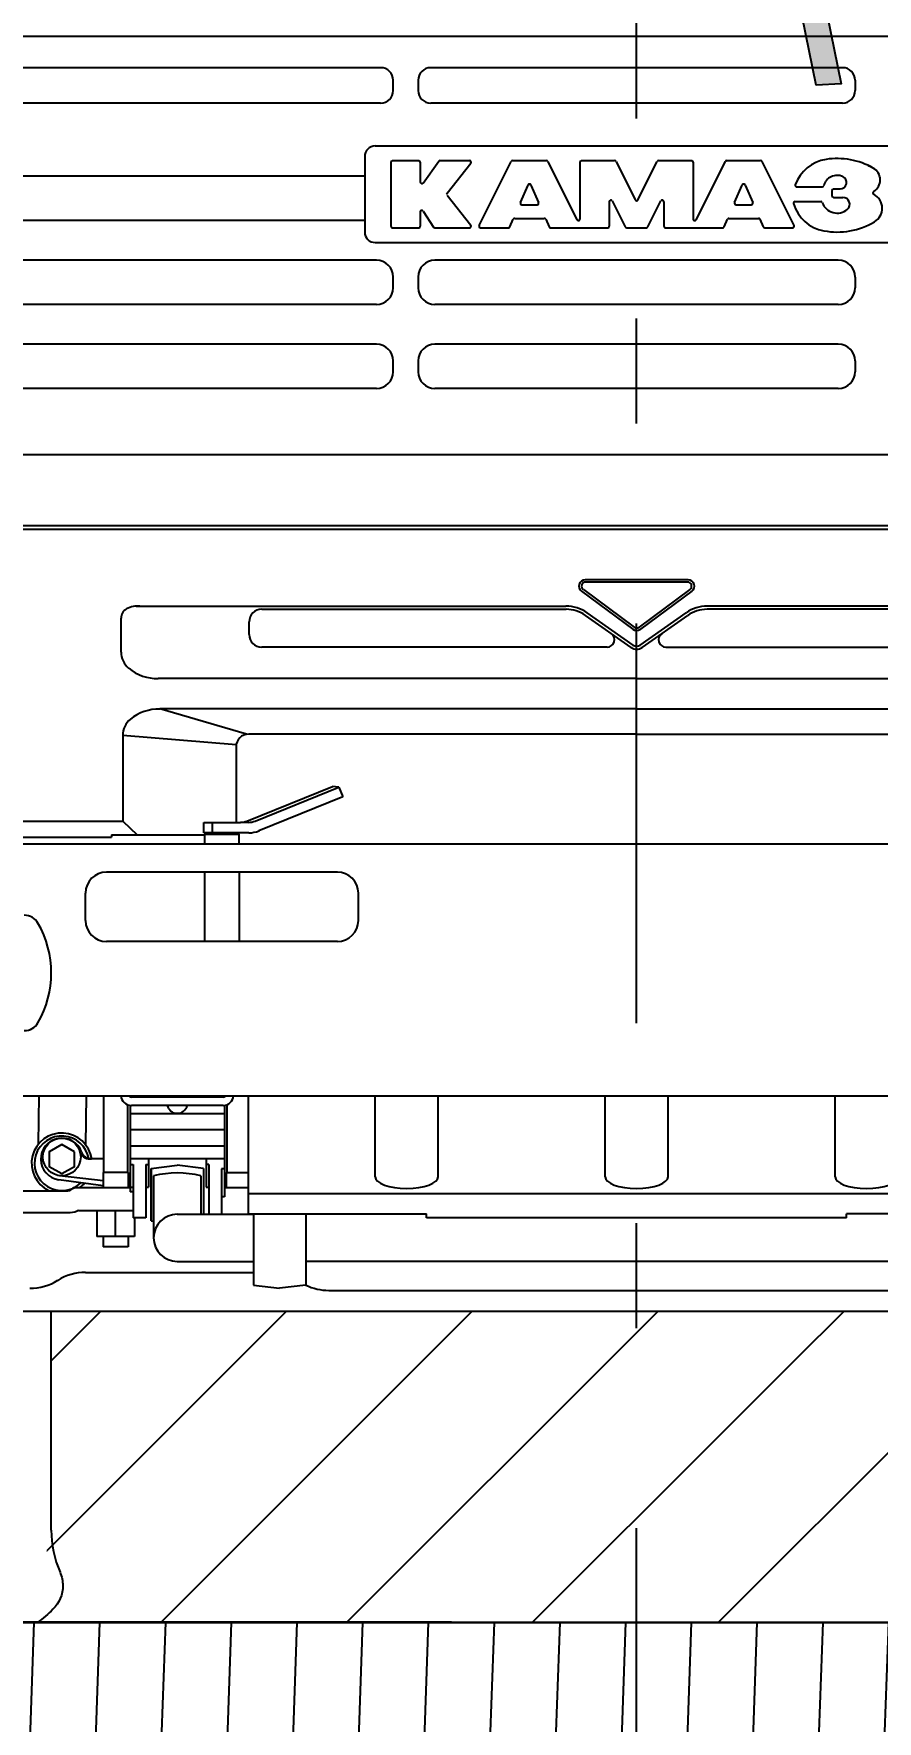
# Model space of a CAD drawing. Header units: metres. Extents: x 668617 to 675126, y 2286318 to 2293677.
# Drawn here: x 672251.546 to 672252.349, y 2287822.453 to 2287824.059 of the extents above; entities that cross this region are included whole.
import ezdxf

# ---------------------------------------------------------------- set-up
doc = ezdxf.new("R2010")
doc.units = ezdxf.units.M
doc.header["$MEASUREMENT"] = 0
doc.set_wipeout_variables(frame=1)
doc.linetypes.add('DASHDOT2', pattern=[12.7, 6.35, -3.175, 0, -3.175])
for name, color, linetype in [('2', 7, 'Continuous'), ('DMTG_SECCIONES_VIALES', 250, 'Continuous'), ('ESTACIÓN', 7, 'Continuous')]:
    doc.layers.add(name, color=color, linetype=linetype)
doc.styles.get("Standard").update_dxf_attribs({"font": 'arial.ttf'})
doc.dimstyles.get("Standard").update_dxf_attribs({"dimtxt": 0.18, "dimasz": 0.18, "dimexe": 0.18, "dimexo": 0.0625, "dimgap": 0.09, "dimtad": 0, "dimtih": 1, "dimtoh": 1, "dimdec": 4, "dimzin": 0, "dimdsep": 46, "dimtxsty": 'Standard', "dimcen": 0.09, "dimadec": 0, "dimazin": 0, "dimtfac": 1, "dimtdec": 4, "dimtofl": 0, "dimtmove": 0, "dimatfit": 3, "dimfxl": 1, "dimtolj": 1, "dimtzin": 0, "dimarcsym": 0})

# ---------------------------------------------------------------- blocks, each defined once
blk = doc.blocks.new('*D406')
at = {"layer": 'Defpoints', "color": 0, "transparency": 16777216}
for p in [(672250.0035, 2287822.5467), (672253.2035, 2287822.5467), (672253.2035, 2287821.1552)]:
    blk.add_point(p, dxfattribs=at)
at = {"layer": 'DMTG_SECCIONES_VIALES', "color": 0, "lineweight": -2, "transparency": 16777216}
for p, q in [((672250.0035, 2287822.4842), (672250.0035, 2287820.9752)), ((672253.2035, 2287822.4842), (672253.2035, 2287820.9752)), ((672250.1835, 2287821.1552), (672251.2801, 2287821.1552)), ((672253.0235, 2287821.1552), (672251.927, 2287821.1552))]:
    blk.add_line(p, q, dxfattribs=at)
at = {"layer": 'DMTG_SECCIONES_VIALES', "color": 0, "transparency": 16777216}
for points in [[(672250.1835, 2287821.1852), (672250.1835, 2287821.1252), (672250.0035, 2287821.1552)], [(672253.0235, 2287821.1852), (672253.0235, 2287821.1252), (672253.2035, 2287821.1552)]]:
    blk.add_solid(points, dxfattribs=at)
at = {"layer": 'DMTG_SECCIONES_VIALES', "color": 0, "transparency": 16777216, "insert": (672251.6035, 2287821.1552), "char_height": 0.18, "attachment_point": 5}
blk.add_mtext('\\A1;3.20', dxfattribs=at)
blk = doc.blocks.new('A$C42154543')
at = {"color": 7, "linetype": 'Continuous', "lineweight": 15, "true_color": 0xffffff}
blk.add_wipeout([(-1225, -2.7), (-1237.9, 1326.3), (-1145.2, 1472), (-1128, 1965.6), (-1101.2, 2611.6), (-1046.4, 2668), (0, 2739.6), (1020.3, 2681.8), (1134.7, 1887), (1144.7, 1449.8), (1240, 1315.4), (1217.4, 0), (570.6, 0), (557.5, 296.4), (-557.5, 296.4), (-563, 5.9)], dxfattribs=at).dxf.layer = '2'
at = {"layer": '2'}
for p, q in [((997, 1511.3), (-997, 1511.3)), ((-243.8, 1481.5), (-937.3, 1481.5)), ((196.1, 1481.5), (-196.1, 1481.5)), ((-231.8, 1459.7), (-231.8, 1469.5)), ((-208.1, 1469.5), (-208.1, 1459.7)), ((208.1, 1469.5), (208.1, 1459.7)), ((-243.8, 1447.7), (-937.3, 1447.7)), ((196.1, 1447.7), (-196.1, 1447.7)), ((-249, 1406.9), (249, 1406.9)), ((-259, 1396.9), (-259, 1324.9)), ((-234, 1391.4), (-234, 1330.4)), ((-232.5, 1392.9), (-207.5, 1392.9)), ((-206, 1391.4), (-206, 1372.5)), ((-203.3, 1371.6), (-188.4, 1392.3)), ((-187.2, 1392.9), (-159.1, 1392.9)), ((-180.3, 1361.8), (-157.9, 1390.5)), ((-149.9, 1331.1), (-119.4, 1392.1)), ((-118.1, 1392.9), (-85.9, 1392.9)), ((-84.6, 1392.1), (-56.8, 1336.6)), ((-54, 1391.4), (-54, 1337.2)), ((-52.5, 1392.9), (-20.9, 1392.9)), ((-19.6, 1392.1), (-1.3, 1355.6)), ((1.3, 1355.6), (19.6, 1392.1)), ((20.9, 1392.9), (52.5, 1392.9)), ((54, 1391.4), (54, 1337.2)), ((56.8, 1336.6), (84.6, 1392.1)), ((85.9, 1392.9), (118.1, 1392.9)), ((119.4, 1392.1), (149.9, 1331.1)), ((-259, 1378), (-933.3, 1378)), ((-110.6, 1353), (-103.4, 1369.7)), ((-100.6, 1369.7), (-93.4, 1353)), ((93.4, 1353), (100.6, 1369.7)), ((103.4, 1369.7), (110.6, 1353)), ((152.6, 1367.9), (176.9, 1367.9)), ((-180.3, 1360), (-157.9, 1331.3)), ((-109.2, 1350.9), (-94.8, 1350.9)), ((-26, 1353.8), (-26, 1330.4)), ((-23.2, 1354.5), (-10.8, 1329.7)), ((10.8, 1329.7), (23.2, 1354.5)), ((26, 1353.8), (26, 1330.4)), ((94.8, 1350.9), (109.2, 1350.9)), ((151, 1353.9), (175.4, 1353.9)), ((186, 1364.4), (186, 1359.4)), ((187.5, 1365.9), (193.8, 1365.9)), ((187.5, 1357.9), (196.5, 1357.9)), ((-259, 1335.8), (-933.3, 1335.8)), ((-206, 1344.1), (-206, 1330.4)), ((-203.2, 1344.9), (-193.4, 1329.6)), ((-120.6, 1329.8), (-117.5, 1337)), ((-116.1, 1337.9), (-87.9, 1337.9)), ((-86.5, 1337), (-83.4, 1329.8)), ((83.4, 1329.8), (86.5, 1337)), ((87.9, 1337.9), (116.1, 1337.9)), ((117.5, 1337), (120.6, 1329.8)), ((-232.5, 1328.9), (-207.5, 1328.9)), ((-192.2, 1328.9), (-159.1, 1328.9)), ((-148.6, 1328.9), (-122, 1328.9)), ((-82, 1328.9), (-27.5, 1328.9)), ((-9.4, 1328.9), (9.4, 1328.9)), ((27.5, 1328.9), (82, 1328.9)), ((122, 1328.9), (148.6, 1328.9)), ((-249, 1314.9), (249, 1314.9)), ((-247.8, 1298), (-933.3, 1298)), ((192.1, 1298), (-192.1, 1298)), ((-231.8, 1271.8), (-231.8, 1282)), ((-208.1, 1282), (-208.1, 1271.8)), ((208.1, 1282), (208.1, 1271.8)), ((-247.8, 1255.8), (-933.3, 1255.8)), ((192.1, 1255.8), (-192.1, 1255.8)), ((-247.8, 1218), (-933.3, 1218)), ((192.1, 1218), (-192.1, 1218)), ((-231.8, 1191.8), (-231.8, 1202)), ((-208.1, 1202), (-208.1, 1191.8)), ((208.1, 1202), (208.1, 1191.8)), ((-247.8, 1175.8), (-933.3, 1175.8)), ((192.1, 1175.8), (-192.1, 1175.8)), ((-982, 1113), (982, 1113)), ((-1124, 1045.4), (1124, 1045.4)), ((1124, 1041.4), (-1124, 1041.4)), ((-52.6, 982.6), (-3.6, 946.4)), ((-50.7, 984.2), (-2.4, 948.4)), ((49, 993.4), (-49, 993.4)), ((48.4, 991.4), (-48.4, 991.4)), ((50.7, 984.2), (2.4, 948.4)), ((52.6, 982.6), (3.6, 946.4)), ((-476.8, 968.4), (-67.3, 968.4)), ((-357.1, 965.4), (-67.1, 965.4)), ((357.1, 965.4), (67.1, 965.4)), ((476.8, 968.4), (67.3, 968.4)), ((-491.1, 924.7), (-491.1, 956.9)), ((-369.1, 941.4), (-369.1, 953.4)), ((-5.2, 929), (-48.7, 959.6)), ((-3.4, 931.3), (-47.2, 962.1)), ((3.4, 931.3), (47.2, 962.1)), ((5.2, 929), (48.7, 959.6)), ((-27.9, 929.4), (-357.1, 929.4)), ((27.9, 929.4), (357.1, 929.4)), ((0, 899.4), (-455.6, 899.4)), ((0, 899.4), (455.6, 899.4)), ((0, 870.4), (-454, 870.4)), ((-371.5, 846.4), (-454, 870.4)), ((0, 870.4), (454, 870.4)), ((-381.5, 836.4), (-489.5, 845.2)), ((-489.5, 845.2), (-489.5, 763.4)), ((0, 846.4), (-369.5, 846.4)), ((0, 846.4), (369.5, 846.4)), ((-381.5, 834.4), (-381.5, 762.4)), ((-371.4, 763.6), (-289.6, 796.6)), ((-363.4, 763.6), (-283.5, 795.9)), ((-283.5, 795.9), (-289.6, 796.6)), ((-283.5, 795.9), (-279.7, 786.6)), ((-279.7, 786.6), (-359.7, 754.3)), ((-1151.3, 763.4), (-489.5, 763.4)), ((-489.5, 763.4), (-475.6, 750.4)), ((-412.2, 762.4), (-377.4, 762.4)), ((-412.2, 752.4), (-412.2, 762.4)), ((-404.2, 762.4), (-404.2, 752.4)), ((-369.4, 762.4), (-377.4, 762.4)), ((-1141, 748.4), (-500, 748.4)), ((-1130, 741.9), (-395, 741.9)), ((-500, 750.4), (-500, 748.4)), ((-500, 750.4), (-411.5, 750.4)), ((-369.4, 752.4), (-412.2, 752.4)), ((-409.9, 752.4), (-411.5, 750.8)), ((-411.5, 750.8), (-411.5, 741.9)), ((-378.5, 750.8), (-411.5, 750.8)), ((-395, 741.9), (1130, 741.9)), ((-380.1, 752.4), (-378.5, 750.8)), ((-378.5, 741.9), (-378.5, 750.8)), ((-285, 714.9), (-505, 714.9)), ((-411.5, 714.9), (-411.5, 648.9)), ((-378.5, 714.9), (-378.5, 648.9)), ((-525, 668.9), (-525, 694.9)), ((-265, 668.9), (-265, 694.9)), ((-285, 648.9), (-505, 648.9)), ((-853.3, 501.9), (853.3, 501.9)), ((-569.7, 456.1), (-568.9, 501.9)), ((-524.7, 455), (-523.9, 501.9)), ((-507.7, 501.9), (-507.7, 428.7)), ((-393.8, 500.6), (-481.2, 500.6)), ((-370, 501.9), (-370, 389.4)), ((-249, 424.7), (-249, 501.9)), ((-189, 424.7), (-189, 501.9)), ((-30, 424.7), (-30, 501.9)), ((30, 424.7), (30, 501.9)), ((189, 424.7), (189, 501.9)), ((-484.8, 493.3), (-484.8, 428.7)), ((-482.5, 492.7), (-482.5, 441.6)), ((-482.5, 485), (-392.5, 485)), ((-393.8, 492.6), (-481.2, 492.6)), ((-392.5, 492.7), (-392.5, 441.6)), ((-390.2, 493.3), (-390.2, 428.7)), ((-482.5, 469.7), (-392.5, 469.7)), ((-482.5, 454.1), (-392.5, 454.1)), ((-507.7, 441.6), (-520.7, 441.6)), ((-482.5, 441.6), (-482.5, 410.2)), ((-392.5, 441.6), (-482.5, 441.6)), ((-482.5, 436.5), (-479.5, 436.5)), ((-479.5, 436.5), (-479.5, 385.6)), ((-467.5, 436.5), (-467.5, 385.6)), ((-467.5, 436.5), (-465, 436.5)), ((-465, 441.6), (-465, 414.8)), ((-462.5, 432.6), (-437.5, 435.7)), ((-412.5, 432.6), (-437.5, 435.7)), ((-410, 441.6), (-410, 414.8)), ((-407.5, 436.5), (-410, 436.5)), ((-407.5, 436.5), (-407.5, 389)), ((-392.5, 441.6), (-392.5, 405.5)), ((-508.2, 416), (-550.2, 421.8)), ((-508.2, 420.8), (-549.6, 425.7)), ((-508.2, 428.7), (-508.2, 414.4)), ((-484.2, 428.7), (-508.2, 428.7)), ((-484.2, 428.7), (-484.2, 414.4)), ((-462.5, 432.6), (-462.5, 382.6)), ((-462.5, 382.6), (-462.5, 432.6)), ((-460, 425.6), (-460, 366.5)), ((-415, 425.6), (-415, 389)), ((-412.5, 432.6), (-412.5, 389)), ((-392.5, 432.1), (-395.5, 432.1)), ((-392.5, 432.1), (-395.5, 432.1)), ((-395.5, 432.1), (-395.5, 389)), ((-390.8, 428.7), (-390.8, 414.4)), ((-390.8, 428.7), (-370, 428.7)), ((-604, 411.4), (-541.8, 411.4)), ((-536.6, 414.4), (-482.5, 414.4)), ((-482.5, 414.8), (-479.5, 414.8)), ((-479.5, 410.2), (-482.5, 410.2)), ((-467.5, 414.8), (-465, 414.8)), ((-410, 414.8), (-407.5, 414.8)), ((-392.5, 405.5), (-395.5, 405.5)), ((-392.5, 414.4), (-370, 414.4)), ((370, 408.4), (-370, 408.4)), ((-601.6, 390.5), (-541.8, 390.5)), ((-530.8, 392.4), (-479.5, 392.4)), ((-514.2, 392.4), (-514.2, 367.7)), ((-496.2, 367.7), (-496.2, 392.4)), ((-437.5, 389), (-365, 389)), ((-370, 389.4), (-200, 389.4)), ((-365, 389.4), (-365, 321.5)), ((-315, 389.4), (-315, 321.5)), ((-200, 385.6), (-200, 389.4)), ((370, 389.4), (200, 389.4)), ((200, 385.6), (200, 389.4)), ((-467.5, 385.6), (-479.5, 385.6)), ((-478.2, 385.6), (-478.2, 367.7)), ((-462.5, 382.6), (-460, 382.3)), ((200, 385.6), (-200, 385.6)), ((-478.2, 367.7), (-514.2, 367.7)), ((-508.2, 367.7), (-508.2, 357.8)), ((-484.2, 357.8), (-508.2, 357.8)), ((-484.2, 367.7), (-484.2, 357.8)), ((-437.5, 344), (-365, 344)), ((315, 344), (-315, 344)), ((-524.8, 333.6), (-365, 333.6)), ((-365, 321.5), (-340, 318.4)), ((-315, 321.5), (-340, 318.4)), ((-293.1, 316.4), (293.1, 316.4)), ((-369, 296.4), (-604, 296.4)), ((-557.5, 87.9), (-557.5, 296.4)), ((604, 296.4), (-369, 296.4)), ((1283.1, 0), (-1272.7, 0))]:
    blk.add_line(p, q, dxfattribs=at)
at = {"layer": '2', "color": 7, "linetype": 'DASHDOT2', "ltscale": 60}
blk.add_lwpolyline([(0, -291.2), (0, -291.2), (0, -291.2), (0, -291.2), (0, -291.2), (0, -291.2), (0, 6142.8)], dxfattribs=at)
at = {"layer": '2'}
blk.add_lwpolyline([(-535.5, 448.5), (-547.5, 455.4), (-559.5, 448.5), (-559.5, 434.6), (-547.5, 427.7), (-535.5, 434.6)], close=True, dxfattribs=at)
for points in [[(-546.5, 35.1, -0.199683), (-555.9, 12.5, -0.038649), (-570.6, 0, -0.055475)], [(-549.2, 47.9, -0.103157), (-546.5, 35.1, -0.199683)]]:
    blk.add_lwpolyline(points, format="xyb", dxfattribs=at)
blk.add_circle((-547.5, 443.6), 18, dxfattribs=at)
for centre, radius, start, end in [((-243.8, 1469.5), 12, 0, 90), ((-196.1, 1469.5), 12, 90, 180), ((196.1, 1469.5), 12, 0, 90), ((-243.8, 1459.7), 12, 270, 0), ((-196.1, 1459.7), 12, 180, 270), ((196.1, 1459.7), 12, 270, 0), ((-249, 1396.9), 10, 90, 180), ((-232.5, 1391.4), 1.5, 90, 180), ((-207.5, 1391.4), 1.5, 0, 90), ((-187.2, 1391.4), 1.5, 90, 144.2933), ((-159.1, 1391.4), 1.5, 322.0013, 90), ((-118.1, 1391.4), 1.5, 90, 153.4349), ((-85.9, 1391.4), 1.5, 26.5651, 90), ((-52.5, 1391.4), 1.5, 90, 180), ((-20.9, 1391.4), 1.5, 26.5651, 90), ((20.9, 1391.4), 1.5, 90, 153.4349), ((52.5, 1391.4), 1.5, 0, 90), ((85.9, 1391.4), 1.5, 90, 153.4349), ((118.1, 1391.4), 1.5, 26.5651, 90), ((186, 1357.5), 37, 98.6892, 160.451), ((191, 1324.9), 70, 60.5787, 98.6892), ((243.6, 1438.3), 55, 245.1158, 248.7931), ((243.6, 1438.3), 55, 245.1158, 248.7931), ((219, 1374.5), 13, 301.6356, 60.5787), ((-204.5, 1372.5), 1.5, 180, 324.2933), ((-102, 1369.1), 1.5, 23.3556, 156.6444), ((102, 1369.1), 1.5, 23.3556, 156.6444), ((152.6, 1369.4), 1.5, 160.451, 270), ((176.9, 1369.4), 1.5, 270, 346.032), ((191, 1365.9), 13, 65.6736, 166.032), ((193.8, 1372.1), 6.2, 270, 65.6736), ((-179.1, 1360.9), 1.5, 142.0013, 217.9987), ((-109.2, 1352.4), 1.5, 156.6444, 270), ((-94.8, 1352.4), 1.5, 270, 23.3556), ((-24.5, 1353.8), 1.5, 26.5651, 180), ((0, 1356.2), 1.5, 206.5651, 333.4349), ((24.5, 1353.8), 1.5, 0, 153.4349), ((94.8, 1352.4), 1.5, 156.6444, 270), ((109.2, 1352.4), 1.5, 270, 23.3556), ((151, 1352.4), 1.5, 90, 196.4458), ((185, 1362.4), 37, 196.4458, 259.5217), ((175.4, 1352.4), 1.5, 19.4712, 90), ((191, 1357.9), 15, 199.4712, 310.3612), ((187.5, 1364.4), 1.5, 90, 180), ((187.5, 1359.4), 1.5, 180, 270), ((196.5, 1351.4), 6.49, 310.3612, 90), ((226.6, 1362.2), 1.5, 121.6356, 242.5524), ((219, 1347.5), 15, 300.6033, 62.5524), ((-204.5, 1344.1), 1.5, 32.6446, 180), ((-116.1, 1336.4), 1.5, 90, 156.6444), ((-87.9, 1336.4), 1.5, 23.3556, 90), ((-55.5, 1337.2), 1.5, 206.5651, 0), ((55.5, 1337.2), 1.5, 180, 333.4349), ((87.9, 1336.4), 1.5, 90, 156.6444), ((116.1, 1336.4), 1.5, 23.3556, 90), ((191, 1394.9), 70, 259.5217, 300.6033), ((-249, 1324.9), 10, 180, 270), ((-232.5, 1330.4), 1.5, 180, 270), ((-207.5, 1330.4), 1.5, 270, 0), ((-192.2, 1330.4), 1.5, 212.6446, 270), ((-159.1, 1330.4), 1.5, 270, 37.9987), ((-148.6, 1330.4), 1.5, 153.4349, 270), ((-122, 1330.4), 1.5, 270, 336.6444), ((-82, 1330.4), 1.5, 203.3556, 270), ((-27.5, 1330.4), 1.5, 270, 0), ((-9.4, 1330.4), 1.5, 206.5651, 270), ((9.4, 1330.4), 1.5, 270, 333.4349), ((27.5, 1330.4), 1.5, 180, 270), ((82, 1330.4), 1.5, 270, 336.6444), ((122, 1330.4), 1.5, 203.3556, 270), ((148.6, 1330.4), 1.5, 270, 26.5651), ((-247.8, 1282), 16, 0, 90), ((-192.1, 1282), 16, 90, 180), ((192.1, 1282), 16, 0, 90), ((-247.8, 1271.8), 16, 270, 0), ((-192.1, 1271.8), 16, 180, 270), ((192.1, 1271.8), 16, 270, 0), ((-247.8, 1202), 16, 0, 90), ((-192.1, 1202), 16, 90, 180), ((192.1, 1202), 16, 0, 90), ((-247.8, 1191.8), 16, 270, 0), ((-192.1, 1191.8), 16, 180, 270), ((192.1, 1191.8), 16, 270, 0), ((-49, 987.4), 6, 90, 233.511), ((-48.4, 987.4), 4, 90, 233.511), ((48.4, 987.4), 4, 306.489, 90), ((49, 987.4), 6, 306.489, 90), ((-481.1, 956.9), 10, 118.0175, 180), ((-474.9, 945.3), 23.2, 85.3225, 118.0175), ((-357.1, 953.4), 12, 90, 180), ((-67.3, 933.4), 35, 54.9406, 90), ((-67.1, 933.4), 32, 54.9406, 90), ((67.3, 933.4), 35, 90, 125.0594), ((67.1, 933.4), 32, 90, 125.0594), ((-357.1, 941.4), 12, 180, 270), ((-27.9, 936.4), 7, 270, 54.9406), ((0, 951.2), 6, 233.511, 306.489), ((0, 951.6), 4, 233.511, 306.489), ((27.9, 936.4), 7, 125.0594, 270), ((-471.1, 924.7), 20, 180, 230.528), ((0, 936.4), 9, 234.9406, 305.0594), ((0, 936.2), 6, 234.9406, 305.0594), ((-456.4, 942.5), 43.1, 230.528, 271.0736), ((-454.8, 827.3), 43.1, 88.9264, 129.472), ((-469.5, 845.2), 20, 129.472, 180), ((-369.5, 834.4), 12, 90, 180), ((-377.4, 778.4), 16, 270, 292), ((-369.4, 778.4), 16, 270, 292), ((-369.4, 778.4), 26, 270, 292), ((-505, 694.9), 20, 90, 180), ((-285, 694.9), 20, 0, 90), ((-583.2, 658.9), 15, 30, 90), ((-652.5, 618.9), 95, 330, 30), ((-505, 668.9), 20, 180, 270), ((-285, 668.9), 20, 270, 0), ((-583.2, 578.9), 15, 270, 330), ((-481.2, 502.6), 10, 184.0813, 270), ((-481.2, 502.6), 2, 200.8462, 270), ((-393.8, 502.6), 10, 270, 355.9187), ((-393.8, 502.6), 2, 270, 339.1538), ((-437.5, 494.9), 9.77, 193.4197, 346.5803), ((-547.5, 437.5), 28.8, 8.2164, 244.7238), ((-547.5, 437.5), 26, 9.9089, 314.3749), ((-547.5, 441.6), 20, 19.4712, 262.1537), ((-520.7, 451.6), 10, 196.5759, 270), ((-519.2, 451.6), 10, 199.4712, 270), ((-547.5, 437.5), 28.8, 306.8739, 318.5275), ((-437.5, 335.3), 93, 76, 104), ((-541.8, 417.4), 6, 270, 330), ((-541.8, 417.4), 26.9, 270, 289.5643), ((-530.8, 386.4), 6, 90, 109.5643), ((-437.5, 366.5), 22.5, 90, 270), ((-577.8, 368.4), 50, 270, 302.0595), ((-524.8, 283.6), 50, 90, 122.0595), ((-293.1, 366.4), 50, 243.9424, 270), ((-457.5, 87.9), 100, 180, 203.5586)]:
    blk.add_arc(centre, radius, start, end, dxfattribs=at)
for centre in [(-219, 424.7), (0, 424.7), (219, 424.7)]:
    blk.add_ellipse(centre, major_axis=(30, 0), ratio=0.374483, start_param=3.141593, end_param=6.283185, dxfattribs=at)
blk = doc.blocks.new('Banderero 1')
at = {"layer": 'ESTACIÓN'}
h = blk.add_hatch(color=252, dxfattribs=at)
h.dxf.hatch_style = 1
h.paths.add_polyline_path([(-13.683, 44.961), (-13.292, 44.982), (-13.038, 44.93), (-13.825, 49.086), (-15.389, 56.406), (-16.024, 56.384), (-14.46, 49.064)])
h.paths.add_polyline_path([(-12.702, 39.776), (-12.067, 39.798), (-12.543, 42.312), (-12.857, 42.302), (-13.197, 42.393)])
blk.add_lwpolyline([(-15.389, 56.406), (-13.825, 49.086), (-12.067, 39.798), (-12.702, 39.776), (-14.46, 49.064), (-16.024, 56.384)], close=True, dxfattribs=at)
blk = doc.blocks.new('_ArchTick')
at = {"color": 0, "linetype": 'ByBlock', "const_width": 0.15}
blk.add_lwpolyline([(-0.5, -0.5), (0.5, 0.5)], dxfattribs=at)
blk = doc.blocks.new('*D402')
at = {"layer": 'Defpoints', "color": 0, "transparency": 16777216}
for p in [(672246.3035, 2287822.7967), (672286.8035, 2287822.7967), (672286.8035, 2287820.242)]:
    blk.add_point(p, dxfattribs=at)
at = {"layer": 'DMTG_SECCIONES_VIALES', "color": 0, "lineweight": -2, "transparency": 16777216}
for p, q in [((672246.3035, 2287822.7342), (672246.3035, 2287820.062)), ((672286.8035, 2287822.7342), (672286.8035, 2287820.062)), ((672246.3035, 2287820.242), (672266.1565, 2287820.242)), ((672286.8035, 2287820.242), (672266.9506, 2287820.242))]:
    blk.add_line(p, q, dxfattribs=at)
at = {"layer": 'DMTG_SECCIONES_VIALES', "color": 0, "lineweight": -2, "transparency": 16777216, "xscale": 0.18, "yscale": 0.18, "zscale": 0.18, "rotation": 180}
blk.add_blockref('_ArchTick', (672246.3035, 2287820.242), dxfattribs=at)
at = {"layer": 'DMTG_SECCIONES_VIALES', "color": 0, "lineweight": -2, "transparency": 16777216, "xscale": 0.18, "yscale": 0.18, "zscale": 0.18}
blk.add_blockref('_ArchTick', (672286.8035, 2287820.242), dxfattribs=at)
at = {"layer": 'DMTG_SECCIONES_VIALES', "color": 0, "transparency": 16777216, "insert": (672266.5535, 2287820.242), "char_height": 0.18, "attachment_point": 5}
blk.add_mtext('\\A1;40.50', dxfattribs=at)

msp = doc.modelspace()

# ---------------------------------------------------------------- hatches: boundary and pattern name
at = {"layer": 'DMTG_SECCIONES_VIALES'}
h = msp.add_hatch(dxfattribs=at)
h.set_pattern_fill('ANSI31', color=51)
h.set_pattern_definition([(45, (672091.9349, 2287760.21828), (-0.08838835, 0.08838835), [])])
h.paths.add_polyline_path([(672259.70355, 2287827.58827), (672246.60757, 2287827.58827), (672246.60757, 2287822.79673), (672250.00355, 2287822.79673), (672250.00355, 2287822.54755), (672259.70355, 2287822.54591)])
at = {"layer": 'DMTG_SECCIONES_VIALES', "true_color": 0x000000}
h = msp.add_hatch(dxfattribs=at)
h.set_pattern_fill('ANSI31', color=18, scale=0.5, angle=43)
h.set_pattern_definition([(88, (671855.920446, 2287752.40659), (-0.062461927, 0.0021812185), [])])
h.paths.add_polyline_path([(672250.00355, 2287822.54673), (672250.00355, 2287822.29673), (672259.70355, 2287822.29673), (672259.70355, 2287822.54673)])
h.paths.add_polyline_path([(672283.10355, 2287822.29673), (672283.10355, 2287822.54673), (672273.70355, 2287822.54673), (672273.70355, 2287822.29673)])

# ---------------------------------------------------------------- linework, layer by layer
at = {"layer": 'DMTG_SECCIONES_VIALES'}
msp.add_line((672250.00355, 2287822.54673), (672259.70355, 2287822.54673), dxfattribs=at)
at = {"layer": 'DMTG_SECCIONES_VIALES', "color": 51}
msp.add_lwpolyline([(672246.60757, 2287822.79673), (672250.00355, 2287822.79673), (672250.00355, 2287822.54755), (672259.70355, 2287822.54591), (672259.70355, 2287827.58827), (672246.60757, 2287827.58827)], close=True, dxfattribs=at)
at = {"layer": 'DMTG_SECCIONES_VIALES', "linetype": 'Continuous', "lineweight": 20}
msp.add_lwpolyline([(672251.89608, 2287824.13471), (672251.89608, 2287824.05684), (672252.9911, 2287824.05684), (672252.9911, 2287824.13471)], close=True, dxfattribs=at)
for points in [[(672251.94962, 2287823.94977), (672251.94962, 2287824.05684)], [(672252.93756, 2287823.99844), (672251.94962, 2287823.99844)], [(672252.11995, 2287823.91084), (672252.11995, 2287823.97897)], [(672251.53595, 2287823.6383), (672251.53595, 2287823.76483), (672251.54081, 2287823.7843), (672251.55541, 2287823.7989), (672251.93015, 2287823.94977), (672251.93015, 2287823.5799), (672251.32181, 2287823.5799), (672251.32181, 2287823.58963)], [(672251.92042, 2287823.94004), (672251.56515, 2287823.78917), (672251.56028, 2287823.78917), (672251.55055, 2287823.77943), (672251.54568, 2287823.7697)], [(672251.91069, 2287823.9449), (672251.57975, 2287823.9449)], [(672253.27824, 2287823.94977), (672251.58948, 2287823.94977)], [(672253.17603, 2287823.9449), (672251.92042, 2287823.9449), (672251.92042, 2287823.5799)], [(672252.31462, 2287823.5799), (672252.31462, 2287823.92544), (672252.30489, 2287823.92544), (672252.30489, 2287823.5799), (672252.91323, 2287823.5799), (672252.91323, 2287823.58963)], [(672251.82795, 2287823.91084), (672251.81822, 2287823.91084), (672251.66248, 2287823.84757), (672251.65762, 2287823.8427)], [(672252.11995, 2287823.61883), (672252.11995, 2287823.87677)], [(672251.54568, 2287823.5799), (672251.54568, 2287823.7697), (672251.92042, 2287823.7697)], [(672251.55541, 2287823.5799), (672251.55541, 2287823.7697)], [(672251.56515, 2287823.5799), (672251.56515, 2287823.7697)], [(672251.91069, 2287823.5799), (672251.91069, 2287823.7697)], [(672252.68936, 2287823.7697), (672252.30489, 2287823.7697)], [(672252.31949, 2287823.5799), (672252.31949, 2287823.7697)], [(672252.30489, 2287823.6383), (672251.93015, 2287823.6383)], [(672252.30489, 2287823.62857), (672251.93015, 2287823.62857)], [(672252.30489, 2287823.59937), (672251.93015, 2287823.59937)], [(672252.30489, 2287823.58963), (672251.93015, 2287823.58963)], [(672252.11995, 2287823.54583), (672252.11995, 2287823.58477)], [(672252.11995, 2287823.25383), (672252.11995, 2287823.5069)], [(672252.11995, 2287823.18083), (672252.11995, 2287823.21976)], [(672252.11995, 2287823.14676), (672252.11995, 2287822.88882)]]:
    msp.add_lwpolyline(points, dxfattribs=at)

# ---------------------------------------------------------------- dimensions: what is measured, and where the dimension line sits
at = {"layer": 'DMTG_SECCIONES_VIALES'}
dim = msp.add_linear_dim(base=(672253.20355, 2287821.15524), p1=(672250.00355, 2287822.54673), p2=(672253.20355, 2287822.54673), dimstyle='Standard', override={"dimdec": 2}, dxfattribs=at)
dim.commit()
dim.dimension.update_dxf_attribs({"geometry": '*D406', "text_midpoint": (672251.60355, 2287821.15524), "dimtype": 160})

# ---------------------------------------------------------------- next in the draw order: block references
at = {"layer": 'DMTG_SECCIONES_VIALES', "linetype": 'Continuous', "lineweight": 50, "xscale": 0.0009989080116068, "yscale": 0.0009989080116068, "zscale": 0.0009989080116068}
msp.add_blockref('A$C42154543', (672252.11995, 2287822.54673), dxfattribs=at)

# ---------------------------------------------------------------- next in the draw order: block references
at = {"layer": 'DMTG_SECCIONES_VIALES', "xscale": 0.03717031077166142, "yscale": 0.03717031077166142, "zscale": 0.03717031077166142, "rotation": 0.7971614638068548}
msp.add_blockref('Banderero 1', (672252.78359, 2287822.53825), dxfattribs=at)

# ---------------------------------------------------------------- next in the draw order: dimensions: what is measured, and where the dimension line sits
at = {"layer": 'DMTG_SECCIONES_VIALES'}
dim = msp.add_linear_dim(base=(672286.80355, 2287820.242), p1=(672246.30355, 2287822.79673), p2=(672286.80355, 2287822.79673), dimstyle='Standard', override={"dimdec": 2, "dimblk1": 'ArchTick', "dimblk2": 'ArchTick', "dimsah": 1}, dxfattribs=at)
dim.commit()
dim.dimension.update_dxf_attribs({"geometry": '*D402', "text_midpoint": (672266.55355, 2287820.242)})

doc.saveas('drawing.dxf')
